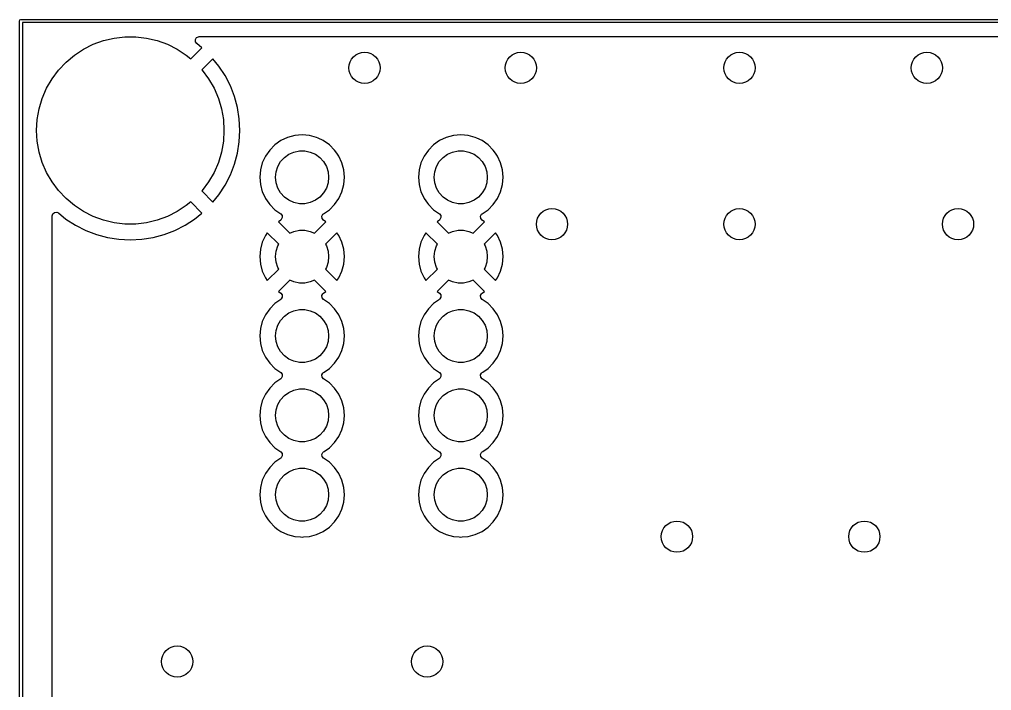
# Model space of a CAD drawing. Extents: x 0.1 to 11.5, y -4.3 to -1.1.
# Drawn here: x 0.077 to 1.302, y -1.946 to -1.1 of the extents above; entities that cross this region are included whole.
import ezdxf

# ---------------------------------------------------------------- set-up
doc = ezdxf.new("R2010")
doc.units = 0
doc.header["$MEASUREMENT"] = 0
doc.layers.add('BLACK', color=7, linetype='CONTINUOUS')

msp = doc.modelspace()

# ---------------------------------------------------------------- linework, layer by layer
at = {"layer": 'BLACK', "linetype": 'CONTINUOUS'}
for p, q in [((0.0768, -1.1024), (0.0773, -1.101)), ((0.0768, -4.2913), (0.0768, -1.1024)), ((0.0773, -1.101), (0.0787, -1.1004)), ((0.0787, -1.1004), (11.5354, -1.1004)), ((0.0807, -1.1043), (0.0807, -4.2894)), ((11.5335, -1.1043), (0.0807, -1.1043)), ((0.1698, -1.1317), (0.1827, -1.127)), ((0.1827, -1.127), (0.196, -1.1238)), ((0.196, -1.1238), (0.2097, -1.1222)), ((0.2097, -1.1222), (0.2234, -1.1222)), ((0.2234, -1.1222), (0.237, -1.1238)), ((0.237, -1.1238), (0.2504, -1.127)), ((0.2504, -1.127), (0.2633, -1.1317)), ((0.2987, -1.1257), (0.3001, -1.1233)), ((0.2988, -1.1285), (0.2987, -1.1257)), ((0.3001, -1.1233), (0.3026, -1.1221)), ((0.3026, -1.1221), (0.3034, -1.122)), ((0.3034, -1.122), (1.8816, -1.122)), ((0.146, -1.1454), (0.1575, -1.1379)), ((0.1575, -1.1379), (0.1698, -1.1317)), ((0.2633, -1.1317), (0.2756, -1.1379)), ((0.2756, -1.1379), (0.2871, -1.1454)), ((0.2927, -1.1501), (0.3068, -1.136)), ((0.3004, -1.1307), (0.2988, -1.1285)), ((0.3068, -1.136), (0.3004, -1.1307)), ((0.1355, -1.1542), (0.146, -1.1454)), ((0.2871, -1.1454), (0.2927, -1.1501)), ((0.3207, -1.1499), (0.3067, -1.1639)), ((0.3282, -1.1591), (0.3207, -1.1499)), ((0.1261, -1.1642), (0.1355, -1.1542)), ((0.3067, -1.1639), (0.307, -1.1642)), ((0.336, -1.1712), (0.3282, -1.1591)), ((0.111, -1.1871), (0.1179, -1.1753)), ((0.1179, -1.1753), (0.1261, -1.1642)), ((0.307, -1.1642), (0.3152, -1.1753)), ((0.3152, -1.1753), (0.3221, -1.1871)), ((0.3426, -1.184), (0.336, -1.1712)), ((0.1055, -1.1998), (0.111, -1.1871)), ((0.3221, -1.1871), (0.3275, -1.1998)), ((0.3478, -1.1975), (0.3426, -1.184)), ((0.1016, -1.2129), (0.1055, -1.1998)), ((0.3275, -1.1998), (0.3315, -1.2129)), ((0.3515, -1.2115), (0.3478, -1.1975)), ((0.0992, -1.2264), (0.1016, -1.2129)), ((0.3315, -1.2129), (0.3338, -1.2264)), ((0.3538, -1.2257), (0.3515, -1.2115)), ((0.3515, -1.2115), (0.3515, -1.2115)), ((0.0984, -1.2402), (0.0992, -1.2264)), ((0.3338, -1.2264), (0.3346, -1.2402)), ((0.3545, -1.2402), (0.3538, -1.2257)), ((0.0992, -1.2539), (0.0984, -1.2402)), ((0.3346, -1.2402), (0.3338, -1.2539)), ((0.3538, -1.2546), (0.3545, -1.2402)), ((0.3545, -1.2402), (0.3545, -1.2402)), ((0.4148, -1.2491), (0.4064, -1.253)), ((0.4238, -1.2467), (0.4148, -1.2491)), ((0.4148, -1.2491), (0.4148, -1.2491)), ((0.4331, -1.2458), (0.4238, -1.2467)), ((0.4238, -1.2467), (0.4238, -1.2467)), ((0.4423, -1.2467), (0.4331, -1.2458)), ((0.4331, -1.2458), (0.4331, -1.2458)), ((0.4513, -1.2491), (0.4423, -1.2467)), ((0.4423, -1.2467), (0.4423, -1.2467)), ((0.4534, -1.25), (0.4513, -1.2491)), ((0.4513, -1.2491), (0.4513, -1.2491)), ((0.4513, -1.2491), (0.4513, -1.2491)), ((0.6148, -1.2491), (0.6064, -1.253)), ((0.6238, -1.2467), (0.6148, -1.2491)), ((0.6148, -1.2491), (0.6148, -1.2491)), ((0.6331, -1.2458), (0.6238, -1.2467)), ((0.6238, -1.2467), (0.6238, -1.2467)), ((0.6423, -1.2467), (0.6331, -1.2458)), ((0.6331, -1.2458), (0.6331, -1.2458)), ((0.6513, -1.2491), (0.6423, -1.2467)), ((0.6423, -1.2467), (0.6423, -1.2467)), ((0.6534, -1.25), (0.6513, -1.2491)), ((0.6513, -1.2491), (0.6513, -1.2491)), ((0.6513, -1.2491), (0.6513, -1.2491)), ((0.1016, -1.2674), (0.0992, -1.2539)), ((0.3338, -1.2539), (0.3315, -1.2674)), ((0.3515, -1.2688), (0.3538, -1.2546)), ((0.3988, -1.2583), (0.3922, -1.2649)), ((0.4064, -1.253), (0.3988, -1.2583)), ((0.4064, -1.253), (0.4064, -1.253)), ((0.4598, -1.253), (0.4534, -1.25)), ((0.4674, -1.2583), (0.4598, -1.253)), ((0.4598, -1.253), (0.4598, -1.253)), ((0.474, -1.2649), (0.4674, -1.2583)), ((0.4674, -1.2583), (0.4674, -1.2583)), ((0.5988, -1.2583), (0.5922, -1.2649)), ((0.6064, -1.253), (0.5988, -1.2583)), ((0.6064, -1.253), (0.6064, -1.253)), ((0.6598, -1.253), (0.6534, -1.25)), ((0.6674, -1.2583), (0.6598, -1.253)), ((0.6598, -1.253), (0.6598, -1.253)), ((0.674, -1.2649), (0.6674, -1.2583)), ((0.6674, -1.2583), (0.6674, -1.2583)), ((0.1055, -1.2806), (0.1016, -1.2674)), ((0.3315, -1.2674), (0.3275, -1.2806)), ((0.3478, -1.2828), (0.3515, -1.2688)), ((0.3515, -1.2688), (0.3515, -1.2688)), ((0.3868, -1.2725), (0.3829, -1.281)), ((0.3922, -1.2649), (0.3868, -1.2725)), ((0.3868, -1.2725), (0.3868, -1.2725)), ((0.4107, -1.2743), (0.4163, -1.2702)), ((0.4163, -1.2702), (0.4227, -1.2674)), ((0.4227, -1.2674), (0.4296, -1.2659)), ((0.4296, -1.2659), (0.4366, -1.2659)), ((0.4366, -1.2659), (0.4434, -1.2674)), ((0.4434, -1.2674), (0.4498, -1.2702)), ((0.4498, -1.2702), (0.4555, -1.2743)), ((0.4767, -1.2688), (0.474, -1.2649)), ((0.4793, -1.2725), (0.4767, -1.2688)), ((0.4832, -1.281), (0.4793, -1.2725)), ((0.5868, -1.2725), (0.5829, -1.281)), ((0.5922, -1.2649), (0.5868, -1.2725)), ((0.5868, -1.2725), (0.5868, -1.2725)), ((0.6107, -1.2743), (0.6163, -1.2702)), ((0.6163, -1.2702), (0.6227, -1.2674)), ((0.6227, -1.2674), (0.6296, -1.2659)), ((0.6296, -1.2659), (0.6366, -1.2659)), ((0.6366, -1.2659), (0.6434, -1.2674)), ((0.6434, -1.2674), (0.6498, -1.2702)), ((0.6498, -1.2702), (0.6555, -1.2743)), ((0.6767, -1.2688), (0.674, -1.2649)), ((0.6793, -1.2725), (0.6767, -1.2688)), ((0.6832, -1.281), (0.6793, -1.2725)), ((0.111, -1.2932), (0.1055, -1.2806)), ((0.3275, -1.2806), (0.3221, -1.2932)), ((0.3426, -1.2963), (0.3478, -1.2828)), ((0.3829, -1.281), (0.3805, -1.2899)), ((0.3829, -1.281), (0.3829, -1.281)), ((0.4003, -1.2923), (0.4025, -1.2856)), ((0.4025, -1.2856), (0.406, -1.2795)), ((0.406, -1.2795), (0.4107, -1.2743)), ((0.4555, -1.2743), (0.4601, -1.2795)), ((0.4601, -1.2795), (0.4636, -1.2856)), ((0.4636, -1.2856), (0.4658, -1.2923)), ((0.4856, -1.2899), (0.4832, -1.281)), ((0.5829, -1.281), (0.5805, -1.2899)), ((0.5829, -1.281), (0.5829, -1.281)), ((0.6003, -1.2923), (0.6025, -1.2856)), ((0.6025, -1.2856), (0.606, -1.2795)), ((0.606, -1.2795), (0.6107, -1.2743)), ((0.6555, -1.2743), (0.6601, -1.2795)), ((0.6601, -1.2795), (0.6636, -1.2856)), ((0.6636, -1.2856), (0.6658, -1.2923)), ((0.6856, -1.2899), (0.6832, -1.281)), ((0.1179, -1.3051), (0.111, -1.2932)), ((0.3221, -1.2932), (0.3152, -1.3051)), ((0.336, -1.3091), (0.3426, -1.2963)), ((0.3805, -1.2899), (0.3797, -1.2992)), ((0.3805, -1.2899), (0.3805, -1.2899)), ((0.3996, -1.2992), (0.4003, -1.2923)), ((0.4658, -1.2923), (0.4665, -1.2992)), ((0.4864, -1.2992), (0.4856, -1.2899)), ((0.5805, -1.2899), (0.5797, -1.2992)), ((0.5805, -1.2899), (0.5805, -1.2899)), ((0.5996, -1.2992), (0.6003, -1.2923)), ((0.6658, -1.2923), (0.6665, -1.2992)), ((0.6864, -1.2992), (0.6856, -1.2899)), ((0.1261, -1.3161), (0.1179, -1.3051)), ((0.3152, -1.3051), (0.307, -1.3161)), ((0.3282, -1.3213), (0.336, -1.3091)), ((0.3797, -1.2992), (0.3797, -1.2992)), ((0.3797, -1.2992), (0.3805, -1.3085)), ((0.3805, -1.3085), (0.3805, -1.3085)), ((0.3805, -1.3085), (0.3829, -1.3175)), ((0.4003, -1.3062), (0.3996, -1.2992)), ((0.4025, -1.3128), (0.4003, -1.3062)), ((0.4658, -1.3062), (0.4636, -1.3128)), ((0.4665, -1.2992), (0.4658, -1.3062)), ((0.4832, -1.3175), (0.4856, -1.3085)), ((0.4856, -1.3085), (0.4864, -1.2992)), ((0.5797, -1.2992), (0.5797, -1.2992)), ((0.5797, -1.2992), (0.5805, -1.3085)), ((0.5805, -1.3085), (0.5805, -1.3085)), ((0.5805, -1.3085), (0.5829, -1.3175)), ((0.6003, -1.3062), (0.5996, -1.2992)), ((0.6025, -1.3128), (0.6003, -1.3062)), ((0.6658, -1.3062), (0.6636, -1.3128)), ((0.6665, -1.2992), (0.6658, -1.3062)), ((0.6832, -1.3175), (0.6856, -1.3085)), ((0.6856, -1.3085), (0.6864, -1.2992)), ((0.1355, -1.3261), (0.1261, -1.3161)), ((0.307, -1.3161), (0.3067, -1.3164)), ((0.3067, -1.3164), (0.3207, -1.3304)), ((0.3207, -1.3304), (0.3282, -1.3213)), ((0.3829, -1.3175), (0.3829, -1.3175)), ((0.3829, -1.3175), (0.3829, -1.3175)), ((0.3829, -1.3175), (0.3847, -1.3213)), ((0.3847, -1.3213), (0.3868, -1.3259)), ((0.406, -1.3189), (0.4025, -1.3128)), ((0.4107, -1.3241), (0.406, -1.3189)), ((0.4601, -1.3189), (0.4555, -1.3241)), ((0.4636, -1.3128), (0.4601, -1.3189)), ((0.4793, -1.3259), (0.4832, -1.3175)), ((0.5829, -1.3175), (0.5829, -1.3175)), ((0.5829, -1.3175), (0.5829, -1.3175)), ((0.5829, -1.3175), (0.5847, -1.3213)), ((0.5847, -1.3213), (0.5868, -1.3259)), ((0.606, -1.3189), (0.6025, -1.3128)), ((0.6107, -1.3241), (0.606, -1.3189)), ((0.6601, -1.3189), (0.6555, -1.3241)), ((0.6636, -1.3128), (0.6601, -1.3189)), ((0.6793, -1.3259), (0.6832, -1.3175)), ((0.146, -1.3349), (0.1355, -1.3261)), ((0.1575, -1.3424), (0.146, -1.3349)), ((0.2871, -1.3349), (0.2756, -1.3424)), ((0.2927, -1.3302), (0.2871, -1.3349)), ((0.3068, -1.3444), (0.2927, -1.3302)), ((0.3207, -1.3304), (0.3207, -1.3304)), ((0.3868, -1.3259), (0.3868, -1.3259)), ((0.3868, -1.3259), (0.3911, -1.332)), ((0.3911, -1.332), (0.3922, -1.3335)), ((0.3922, -1.3335), (0.3988, -1.3401)), ((0.4163, -1.3282), (0.4107, -1.3241)), ((0.4227, -1.331), (0.4163, -1.3282)), ((0.4296, -1.3325), (0.4227, -1.331)), ((0.4366, -1.3325), (0.4296, -1.3325)), ((0.4434, -1.331), (0.4366, -1.3325)), ((0.4498, -1.3282), (0.4434, -1.331)), ((0.4555, -1.3241), (0.4498, -1.3282)), ((0.4674, -1.3401), (0.474, -1.3335)), ((0.474, -1.3335), (0.4793, -1.3259)), ((0.5868, -1.3259), (0.5868, -1.3259)), ((0.5868, -1.3259), (0.5911, -1.332)), ((0.5911, -1.332), (0.5922, -1.3335)), ((0.5922, -1.3335), (0.5988, -1.3401)), ((0.6163, -1.3282), (0.6107, -1.3241)), ((0.6227, -1.331), (0.6163, -1.3282)), ((0.6296, -1.3325), (0.6227, -1.331)), ((0.6366, -1.3325), (0.6296, -1.3325)), ((0.6434, -1.331), (0.6366, -1.3325)), ((0.6498, -1.3282), (0.6434, -1.331)), ((0.6555, -1.3241), (0.6498, -1.3282)), ((0.6674, -1.3401), (0.674, -1.3335)), ((0.674, -1.3335), (0.6793, -1.3259)), ((0.1181, -1.348), (0.1189, -1.3454)), ((0.1189, -1.3454), (0.121, -1.3436)), ((0.121, -1.3436), (0.1237, -1.3432)), ((0.1237, -1.3432), (0.1261, -1.3442)), ((0.1261, -1.3442), (0.1354, -1.3518)), ((0.1698, -1.3486), (0.1575, -1.3424)), ((0.2756, -1.3424), (0.2633, -1.3486)), ((0.2976, -1.3518), (0.3068, -1.3444)), ((0.3988, -1.3401), (0.4061, -1.3452)), ((0.4061, -1.3452), (0.4078, -1.3474)), ((0.4078, -1.3474), (0.4081, -1.3501)), ((0.4581, -1.3483), (0.4593, -1.3459)), ((0.4593, -1.3459), (0.4601, -1.3452)), ((0.4601, -1.3452), (0.4674, -1.3401)), ((0.5988, -1.3401), (0.6061, -1.3452)), ((0.6061, -1.3452), (0.6078, -1.3474)), ((0.6078, -1.3474), (0.6081, -1.3501)), ((0.6581, -1.3483), (0.6593, -1.3459)), ((0.6593, -1.3459), (0.6601, -1.3452)), ((0.6601, -1.3452), (0.6674, -1.3401)), ((0.1181, -1.6992), (0.1181, -1.348)), ((0.1354, -1.3518), (0.1475, -1.3597)), ((0.1475, -1.3597), (0.1604, -1.3662)), ((0.1827, -1.3533), (0.1698, -1.3486)), ((0.196, -1.3565), (0.1827, -1.3533)), ((0.2097, -1.3581), (0.196, -1.3565)), ((0.2234, -1.3581), (0.2097, -1.3581)), ((0.237, -1.3565), (0.2234, -1.3581)), ((0.2504, -1.3533), (0.237, -1.3565)), ((0.2633, -1.3486), (0.2504, -1.3533)), ((0.2727, -1.3662), (0.2855, -1.3597)), ((0.2855, -1.3597), (0.2976, -1.3518)), ((0.4061, -1.3532), (0.4031, -1.3553)), ((0.4031, -1.3553), (0.4031, -1.3553)), ((0.4031, -1.3553), (0.4175, -1.3697)), ((0.4068, -1.3526), (0.4061, -1.3532)), ((0.4081, -1.3501), (0.4068, -1.3526)), ((0.4486, -1.3697), (0.463, -1.3553)), ((0.4583, -1.3511), (0.4581, -1.3483)), ((0.4601, -1.3532), (0.4583, -1.3511)), ((0.463, -1.3553), (0.4601, -1.3532)), ((0.463, -1.3553), (0.463, -1.3553)), ((0.6061, -1.3532), (0.6031, -1.3553)), ((0.6031, -1.3553), (0.6031, -1.3553)), ((0.6031, -1.3553), (0.6175, -1.3697)), ((0.6068, -1.3526), (0.6061, -1.3532)), ((0.6081, -1.3501), (0.6068, -1.3526)), ((0.6486, -1.3697), (0.663, -1.3553)), ((0.6583, -1.3511), (0.6581, -1.3483)), ((0.6601, -1.3532), (0.6583, -1.3511)), ((0.663, -1.3553), (0.6601, -1.3532)), ((0.663, -1.3553), (0.663, -1.3553)), ((0.1604, -1.3662), (0.1739, -1.3714)), ((0.1739, -1.3714), (0.1878, -1.3751)), ((0.2452, -1.3751), (0.2592, -1.3714)), ((0.2592, -1.3714), (0.2727, -1.3662)), ((0.3892, -1.3692), (0.3869, -1.3725)), ((0.4036, -1.3837), (0.3892, -1.3692)), ((0.4175, -1.3697), (0.4227, -1.3674)), ((0.4227, -1.3674), (0.4296, -1.3659)), ((0.4296, -1.3659), (0.4366, -1.3659)), ((0.4366, -1.3659), (0.4434, -1.3674)), ((0.4434, -1.3674), (0.4486, -1.3697)), ((0.477, -1.3692), (0.4625, -1.3837)), ((0.4793, -1.3725), (0.477, -1.3692)), ((0.477, -1.3692), (0.477, -1.3692)), ((0.5892, -1.3692), (0.5869, -1.3725)), ((0.6036, -1.3837), (0.5892, -1.3692)), ((0.6175, -1.3697), (0.6227, -1.3674)), ((0.6227, -1.3674), (0.6296, -1.3659)), ((0.6296, -1.3659), (0.6366, -1.3659)), ((0.6366, -1.3659), (0.6434, -1.3674)), ((0.6434, -1.3674), (0.6486, -1.3697)), ((0.677, -1.3692), (0.6625, -1.3837)), ((0.6793, -1.3725), (0.677, -1.3692)), ((0.677, -1.3692), (0.677, -1.3692)), ((0.1878, -1.3751), (0.2021, -1.3774)), ((0.2021, -1.3774), (0.2165, -1.3781)), ((0.2165, -1.3781), (0.231, -1.3774)), ((0.2165, -1.3781), (0.2165, -1.3781)), ((0.231, -1.3774), (0.2452, -1.3751)), ((0.2452, -1.3751), (0.2452, -1.3751)), ((0.3829, -1.381), (0.3805, -1.3899)), ((0.3869, -1.3725), (0.3829, -1.381)), ((0.3829, -1.381), (0.3829, -1.381)), ((0.4025, -1.3856), (0.4036, -1.3837)), ((0.4625, -1.3837), (0.4636, -1.3856)), ((0.4832, -1.381), (0.4793, -1.3725)), ((0.4793, -1.3725), (0.4793, -1.3725)), ((0.4856, -1.3899), (0.4832, -1.381)), ((0.4832, -1.381), (0.4832, -1.381)), ((0.5829, -1.381), (0.5805, -1.3899)), ((0.5869, -1.3725), (0.5829, -1.381)), ((0.5829, -1.381), (0.5829, -1.381)), ((0.6025, -1.3856), (0.6036, -1.3837)), ((0.6625, -1.3837), (0.6636, -1.3856)), ((0.6832, -1.381), (0.6793, -1.3725)), ((0.6793, -1.3725), (0.6793, -1.3725)), ((0.6856, -1.3899), (0.6832, -1.381)), ((0.6832, -1.381), (0.6832, -1.381)), ((0.3805, -1.3899), (0.3797, -1.3992)), ((0.3805, -1.3899), (0.3805, -1.3899)), ((0.3996, -1.3992), (0.4003, -1.3923)), ((0.4003, -1.3923), (0.4025, -1.3856)), ((0.4636, -1.3856), (0.4658, -1.3923)), ((0.4658, -1.3923), (0.4665, -1.3992)), ((0.4864, -1.3992), (0.4856, -1.3899)), ((0.4856, -1.3899), (0.4856, -1.3899)), ((0.5805, -1.3899), (0.5797, -1.3992)), ((0.5805, -1.3899), (0.5805, -1.3899)), ((0.5996, -1.3992), (0.6003, -1.3923)), ((0.6003, -1.3923), (0.6025, -1.3856)), ((0.6636, -1.3856), (0.6658, -1.3923)), ((0.6658, -1.3923), (0.6665, -1.3992)), ((0.6864, -1.3992), (0.6856, -1.3899)), ((0.6856, -1.3899), (0.6856, -1.3899)), ((0.3797, -1.3992), (0.3797, -1.3992)), ((0.3797, -1.3992), (0.3805, -1.4085)), ((0.3805, -1.4085), (0.3805, -1.4085)), ((0.3805, -1.4085), (0.3829, -1.4175)), ((0.4003, -1.4062), (0.3996, -1.3992)), ((0.4025, -1.4128), (0.4003, -1.4062)), ((0.4658, -1.4062), (0.4636, -1.4128)), ((0.4665, -1.3992), (0.4658, -1.4062)), ((0.4832, -1.4175), (0.4856, -1.4085)), ((0.4856, -1.4085), (0.4864, -1.3992)), ((0.4856, -1.4085), (0.4856, -1.4085)), ((0.4864, -1.3992), (0.4864, -1.3992)), ((0.5797, -1.3992), (0.5797, -1.3992)), ((0.5797, -1.3992), (0.5805, -1.4085)), ((0.5805, -1.4085), (0.5805, -1.4085)), ((0.5805, -1.4085), (0.5829, -1.4175)), ((0.6003, -1.4062), (0.5996, -1.3992)), ((0.6025, -1.4128), (0.6003, -1.4062)), ((0.6658, -1.4062), (0.6636, -1.4128)), ((0.6665, -1.3992), (0.6658, -1.4062)), ((0.6832, -1.4175), (0.6856, -1.4085)), ((0.6856, -1.4085), (0.6864, -1.3992)), ((0.6856, -1.4085), (0.6856, -1.4085)), ((0.6864, -1.3992), (0.6864, -1.3992)), ((0.3829, -1.4175), (0.3829, -1.4175)), ((0.3829, -1.4175), (0.3869, -1.4259)), ((0.3892, -1.4292), (0.4036, -1.4148)), ((0.4036, -1.4148), (0.4025, -1.4128)), ((0.4636, -1.4128), (0.4625, -1.4148)), ((0.4625, -1.4148), (0.477, -1.4292)), ((0.4793, -1.4259), (0.4832, -1.4175)), ((0.4832, -1.4175), (0.4832, -1.4175)), ((0.5829, -1.4175), (0.5829, -1.4175)), ((0.5829, -1.4175), (0.5869, -1.4259)), ((0.5892, -1.4292), (0.6036, -1.4148)), ((0.6036, -1.4148), (0.6025, -1.4128)), ((0.6636, -1.4128), (0.6625, -1.4148)), ((0.6625, -1.4148), (0.677, -1.4292)), ((0.6793, -1.4259), (0.6832, -1.4175)), ((0.6832, -1.4175), (0.6832, -1.4175)), ((0.3869, -1.4259), (0.3869, -1.4259)), ((0.3869, -1.4259), (0.3892, -1.4292)), ((0.3892, -1.4292), (0.3892, -1.4292)), ((0.4175, -1.4287), (0.4031, -1.4431)), ((0.4227, -1.431), (0.4175, -1.4287)), ((0.4296, -1.4325), (0.4227, -1.431)), ((0.4366, -1.4325), (0.4296, -1.4325)), ((0.4434, -1.431), (0.4366, -1.4325)), ((0.4486, -1.4287), (0.4434, -1.431)), ((0.463, -1.4431), (0.4486, -1.4287)), ((0.477, -1.4292), (0.4793, -1.4259)), ((0.477, -1.4292), (0.477, -1.4292)), ((0.4793, -1.4259), (0.4793, -1.4259)), ((0.5869, -1.4259), (0.5869, -1.4259)), ((0.5869, -1.4259), (0.5892, -1.4292)), ((0.5892, -1.4292), (0.5892, -1.4292)), ((0.6175, -1.4287), (0.6031, -1.4431)), ((0.6227, -1.431), (0.6175, -1.4287)), ((0.6296, -1.4325), (0.6227, -1.431)), ((0.6366, -1.4325), (0.6296, -1.4325)), ((0.6434, -1.431), (0.6366, -1.4325)), ((0.6486, -1.4287), (0.6434, -1.431)), ((0.663, -1.4431), (0.6486, -1.4287)), ((0.677, -1.4292), (0.6793, -1.4259)), ((0.677, -1.4292), (0.677, -1.4292)), ((0.6793, -1.4259), (0.6793, -1.4259)), ((0.4031, -1.4431), (0.4061, -1.4452)), ((0.4061, -1.4452), (0.4078, -1.4474)), ((0.4593, -1.4459), (0.4601, -1.4452)), ((0.4601, -1.4452), (0.463, -1.4431)), ((0.6031, -1.4431), (0.6061, -1.4452)), ((0.6061, -1.4452), (0.6078, -1.4474)), ((0.6593, -1.4459), (0.6601, -1.4452)), ((0.6601, -1.4452), (0.663, -1.4431)), ((0.4061, -1.4532), (0.3988, -1.4583)), ((0.4068, -1.4525), (0.4061, -1.4532)), ((0.4081, -1.4501), (0.4068, -1.4525)), ((0.4078, -1.4474), (0.4081, -1.4501)), ((0.4581, -1.4483), (0.4593, -1.4459)), ((0.4583, -1.4511), (0.4581, -1.4483)), ((0.4601, -1.4532), (0.4583, -1.4511)), ((0.4674, -1.4583), (0.4601, -1.4532)), ((0.6061, -1.4532), (0.5988, -1.4583)), ((0.6068, -1.4525), (0.6061, -1.4532)), ((0.6081, -1.4501), (0.6068, -1.4525)), ((0.6078, -1.4474), (0.6081, -1.4501)), ((0.6581, -1.4483), (0.6593, -1.4459)), ((0.6583, -1.4511), (0.6581, -1.4483)), ((0.6601, -1.4532), (0.6583, -1.4511)), ((0.6674, -1.4583), (0.6601, -1.4532)), ((0.3922, -1.4649), (0.3868, -1.4725)), ((0.3988, -1.4583), (0.3922, -1.4649)), ((0.4107, -1.4743), (0.4163, -1.4702)), ((0.4163, -1.4702), (0.4227, -1.4674)), ((0.4227, -1.4674), (0.4296, -1.4659)), ((0.4296, -1.4659), (0.4366, -1.4659)), ((0.4366, -1.4659), (0.4434, -1.4674)), ((0.4434, -1.4674), (0.4498, -1.4702)), ((0.4498, -1.4702), (0.4555, -1.4743)), ((0.474, -1.4649), (0.4674, -1.4583)), ((0.4674, -1.4583), (0.4674, -1.4583)), ((0.4793, -1.4725), (0.474, -1.4649)), ((0.474, -1.4649), (0.474, -1.4649)), ((0.5922, -1.4649), (0.5868, -1.4725)), ((0.5988, -1.4583), (0.5922, -1.4649)), ((0.6107, -1.4743), (0.6163, -1.4702)), ((0.6163, -1.4702), (0.6227, -1.4674)), ((0.6227, -1.4674), (0.6296, -1.4659)), ((0.6296, -1.4659), (0.6366, -1.4659)), ((0.6366, -1.4659), (0.6434, -1.4674)), ((0.6434, -1.4674), (0.6498, -1.4702)), ((0.6498, -1.4702), (0.6555, -1.4743)), ((0.674, -1.4649), (0.6674, -1.4583)), ((0.6674, -1.4583), (0.6674, -1.4583)), ((0.6793, -1.4725), (0.674, -1.4649)), ((0.674, -1.4649), (0.674, -1.4649)), ((0.3829, -1.481), (0.3805, -1.4899)), ((0.3868, -1.4725), (0.3829, -1.481)), ((0.3829, -1.481), (0.3829, -1.481)), ((0.3868, -1.4725), (0.3868, -1.4725)), ((0.4025, -1.4856), (0.406, -1.4795)), ((0.406, -1.4795), (0.4107, -1.4743)), ((0.4555, -1.4743), (0.4601, -1.4795)), ((0.4601, -1.4795), (0.4636, -1.4856)), ((0.4832, -1.481), (0.4793, -1.4725)), ((0.4856, -1.4899), (0.4832, -1.481)), ((0.5829, -1.481), (0.5805, -1.4899)), ((0.5868, -1.4725), (0.5829, -1.481)), ((0.5829, -1.481), (0.5829, -1.481)), ((0.5868, -1.4725), (0.5868, -1.4725)), ((0.6025, -1.4856), (0.606, -1.4795)), ((0.606, -1.4795), (0.6107, -1.4743)), ((0.6555, -1.4743), (0.6601, -1.4795)), ((0.6601, -1.4795), (0.6636, -1.4856)), ((0.6832, -1.481), (0.6793, -1.4725)), ((0.6856, -1.4899), (0.6832, -1.481)), ((0.3805, -1.4899), (0.3797, -1.4992)), ((0.3805, -1.4899), (0.3805, -1.4899)), ((0.3996, -1.4992), (0.4003, -1.4923)), ((0.4003, -1.4923), (0.4025, -1.4856)), ((0.4636, -1.4856), (0.4658, -1.4923)), ((0.4658, -1.4923), (0.4665, -1.4992)), ((0.4864, -1.4992), (0.4856, -1.4899)), ((0.5805, -1.4899), (0.5797, -1.4992)), ((0.5805, -1.4899), (0.5805, -1.4899)), ((0.5996, -1.4992), (0.6003, -1.4923)), ((0.6003, -1.4923), (0.6025, -1.4856)), ((0.6636, -1.4856), (0.6658, -1.4923)), ((0.6658, -1.4923), (0.6665, -1.4992)), ((0.6864, -1.4992), (0.6856, -1.4899)), ((0.3797, -1.4992), (0.3797, -1.4992)), ((0.3797, -1.4992), (0.3805, -1.5085)), ((0.4003, -1.5062), (0.3996, -1.4992)), ((0.4025, -1.5128), (0.4003, -1.5062)), ((0.4658, -1.5062), (0.4636, -1.5128)), ((0.4665, -1.4992), (0.4658, -1.5062)), ((0.4856, -1.5085), (0.4864, -1.4992)), ((0.5797, -1.4992), (0.5797, -1.4992)), ((0.5797, -1.4992), (0.5805, -1.5085)), ((0.6003, -1.5062), (0.5996, -1.4992)), ((0.6025, -1.5128), (0.6003, -1.5062)), ((0.6658, -1.5062), (0.6636, -1.5128)), ((0.6665, -1.4992), (0.6658, -1.5062)), ((0.6856, -1.5085), (0.6864, -1.4992)), ((0.3805, -1.5085), (0.3805, -1.5085)), ((0.3805, -1.5085), (0.3829, -1.5175)), ((0.3829, -1.5175), (0.3829, -1.5175)), ((0.3829, -1.5175), (0.3829, -1.5175)), ((0.3829, -1.5175), (0.3868, -1.5259)), ((0.406, -1.5189), (0.4025, -1.5128)), ((0.4107, -1.5241), (0.406, -1.5189)), ((0.4601, -1.5189), (0.4555, -1.5241)), ((0.4636, -1.5128), (0.4601, -1.5189)), ((0.4793, -1.5259), (0.4832, -1.5175)), ((0.4832, -1.5175), (0.4856, -1.5085)), ((0.5805, -1.5085), (0.5805, -1.5085)), ((0.5805, -1.5085), (0.5829, -1.5175)), ((0.5829, -1.5175), (0.5829, -1.5175)), ((0.5829, -1.5175), (0.5829, -1.5175)), ((0.5829, -1.5175), (0.5868, -1.5259)), ((0.606, -1.5189), (0.6025, -1.5128)), ((0.6107, -1.5241), (0.606, -1.5189)), ((0.6601, -1.5189), (0.6555, -1.5241)), ((0.6636, -1.5128), (0.6601, -1.5189)), ((0.6793, -1.5259), (0.6832, -1.5175)), ((0.6832, -1.5175), (0.6856, -1.5085)), ((0.3868, -1.5259), (0.3868, -1.5259)), ((0.3868, -1.5259), (0.3922, -1.5335)), ((0.4163, -1.5282), (0.4107, -1.5241)), ((0.4227, -1.531), (0.4163, -1.5282)), ((0.4296, -1.5325), (0.4227, -1.531)), ((0.4434, -1.531), (0.4366, -1.5325)), ((0.4498, -1.5282), (0.4434, -1.531)), ((0.4555, -1.5241), (0.4498, -1.5282)), ((0.474, -1.5335), (0.4793, -1.5259)), ((0.5868, -1.5259), (0.5868, -1.5259)), ((0.5868, -1.5259), (0.5922, -1.5335)), ((0.6163, -1.5282), (0.6107, -1.5241)), ((0.6227, -1.531), (0.6163, -1.5282)), ((0.6296, -1.5325), (0.6227, -1.531)), ((0.6434, -1.531), (0.6366, -1.5325)), ((0.6498, -1.5282), (0.6434, -1.531)), ((0.6555, -1.5241), (0.6498, -1.5282)), ((0.674, -1.5335), (0.6793, -1.5259)), ((0.3922, -1.5335), (0.3922, -1.5335)), ((0.3922, -1.5335), (0.3988, -1.5401)), ((0.3988, -1.5401), (0.3988, -1.5401)), ((0.3988, -1.5401), (0.4061, -1.5452)), ((0.4366, -1.5325), (0.4296, -1.5325)), ((0.4609, -1.5446), (0.4674, -1.5401)), ((0.4674, -1.5401), (0.474, -1.5335)), ((0.5922, -1.5335), (0.5922, -1.5335)), ((0.5922, -1.5335), (0.5988, -1.5401)), ((0.5988, -1.5401), (0.5988, -1.5401)), ((0.5988, -1.5401), (0.6061, -1.5452)), ((0.6366, -1.5325), (0.6296, -1.5325)), ((0.6609, -1.5446), (0.6674, -1.5401)), ((0.6674, -1.5401), (0.674, -1.5335)), ((0.4061, -1.5532), (0.3988, -1.5583)), ((0.4061, -1.5452), (0.4078, -1.5474)), ((0.4068, -1.5526), (0.4061, -1.5532)), ((0.4081, -1.5501), (0.4068, -1.5526)), ((0.4078, -1.5474), (0.4081, -1.5501)), ((0.4581, -1.5483), (0.4593, -1.5459)), ((0.4584, -1.5511), (0.4581, -1.5483)), ((0.4601, -1.5532), (0.4584, -1.5511)), ((0.4593, -1.5459), (0.4601, -1.5452)), ((0.4601, -1.5452), (0.4609, -1.5446)), ((0.4674, -1.5583), (0.4601, -1.5532)), ((0.6061, -1.5532), (0.5988, -1.5583)), ((0.6061, -1.5452), (0.6078, -1.5474)), ((0.6068, -1.5526), (0.6061, -1.5532)), ((0.6081, -1.5501), (0.6068, -1.5526)), ((0.6078, -1.5474), (0.6081, -1.5501)), ((0.6581, -1.5483), (0.6593, -1.5459)), ((0.6584, -1.5511), (0.6581, -1.5483)), ((0.6601, -1.5532), (0.6584, -1.5511)), ((0.6593, -1.5459), (0.6601, -1.5452)), ((0.6601, -1.5452), (0.6609, -1.5446)), ((0.6674, -1.5583), (0.6601, -1.5532)), ((0.3922, -1.5649), (0.3868, -1.5725)), ((0.3988, -1.5583), (0.3922, -1.5649)), ((0.4163, -1.5702), (0.4227, -1.5674)), ((0.4227, -1.5674), (0.4296, -1.5659)), ((0.4296, -1.5659), (0.4366, -1.5659)), ((0.4366, -1.5659), (0.4434, -1.5674)), ((0.4434, -1.5674), (0.4498, -1.5702)), ((0.474, -1.5649), (0.4674, -1.5583)), ((0.4674, -1.5583), (0.4674, -1.5583)), ((0.4793, -1.5725), (0.474, -1.5649)), ((0.474, -1.5649), (0.474, -1.5649)), ((0.5922, -1.5649), (0.5868, -1.5725)), ((0.5988, -1.5583), (0.5922, -1.5649)), ((0.6163, -1.5702), (0.6227, -1.5674)), ((0.6227, -1.5674), (0.6296, -1.5659)), ((0.6296, -1.5659), (0.6366, -1.5659)), ((0.6366, -1.5659), (0.6434, -1.5674)), ((0.6434, -1.5674), (0.6498, -1.5702)), ((0.674, -1.5649), (0.6674, -1.5583)), ((0.6674, -1.5583), (0.6674, -1.5583)), ((0.6793, -1.5725), (0.674, -1.5649)), ((0.674, -1.5649), (0.674, -1.5649)), ((0.3868, -1.5725), (0.3829, -1.581)), ((0.3868, -1.5725), (0.3868, -1.5725)), ((0.4025, -1.5856), (0.406, -1.5795)), ((0.406, -1.5795), (0.4107, -1.5743)), ((0.4107, -1.5743), (0.4163, -1.5702)), ((0.4498, -1.5702), (0.4555, -1.5743)), ((0.4555, -1.5743), (0.4601, -1.5795)), ((0.4601, -1.5795), (0.4636, -1.5856)), ((0.4832, -1.581), (0.4793, -1.5725)), ((0.5868, -1.5725), (0.5829, -1.581)), ((0.5868, -1.5725), (0.5868, -1.5725)), ((0.6025, -1.5856), (0.606, -1.5795)), ((0.606, -1.5795), (0.6107, -1.5743)), ((0.6107, -1.5743), (0.6163, -1.5702)), ((0.6498, -1.5702), (0.6555, -1.5743)), ((0.6555, -1.5743), (0.6601, -1.5795)), ((0.6601, -1.5795), (0.6636, -1.5856)), ((0.6832, -1.581), (0.6793, -1.5725)), ((0.3805, -1.5899), (0.3797, -1.5992)), ((0.3829, -1.581), (0.3805, -1.5899)), ((0.3805, -1.5899), (0.3805, -1.5899)), ((0.3829, -1.581), (0.3829, -1.581)), ((0.3996, -1.5992), (0.4003, -1.5923)), ((0.4003, -1.5923), (0.4025, -1.5856)), ((0.4636, -1.5856), (0.4658, -1.5923)), ((0.4658, -1.5923), (0.4665, -1.5992)), ((0.4856, -1.5899), (0.4832, -1.581)), ((0.4864, -1.5992), (0.4856, -1.5899)), ((0.5805, -1.5899), (0.5797, -1.5992)), ((0.5829, -1.581), (0.5805, -1.5899)), ((0.5805, -1.5899), (0.5805, -1.5899)), ((0.5829, -1.581), (0.5829, -1.581)), ((0.5996, -1.5992), (0.6003, -1.5923)), ((0.6003, -1.5923), (0.6025, -1.5856)), ((0.6636, -1.5856), (0.6658, -1.5923)), ((0.6658, -1.5923), (0.6665, -1.5992)), ((0.6856, -1.5899), (0.6832, -1.581)), ((0.6864, -1.5992), (0.6856, -1.5899)), ((0.3797, -1.5992), (0.3797, -1.5992)), ((0.3797, -1.5992), (0.3805, -1.6085)), ((0.4003, -1.6062), (0.3996, -1.5992)), ((0.4665, -1.5992), (0.4658, -1.6062)), ((0.4856, -1.6085), (0.4864, -1.5992)), ((0.5797, -1.5992), (0.5797, -1.5992)), ((0.5797, -1.5992), (0.5805, -1.6085)), ((0.6003, -1.6062), (0.5996, -1.5992)), ((0.6665, -1.5992), (0.6658, -1.6062)), ((0.6856, -1.6085), (0.6864, -1.5992)), ((0.3805, -1.6085), (0.3805, -1.6085)), ((0.3805, -1.6085), (0.3829, -1.6175)), ((0.4025, -1.6128), (0.4003, -1.6062)), ((0.406, -1.6189), (0.4025, -1.6128)), ((0.4636, -1.6128), (0.4601, -1.6189)), ((0.4658, -1.6062), (0.4636, -1.6128)), ((0.4832, -1.6175), (0.4856, -1.6085)), ((0.5805, -1.6085), (0.5805, -1.6085)), ((0.5805, -1.6085), (0.5829, -1.6175)), ((0.6025, -1.6128), (0.6003, -1.6062)), ((0.606, -1.6189), (0.6025, -1.6128)), ((0.6636, -1.6128), (0.6601, -1.6189)), ((0.6658, -1.6062), (0.6636, -1.6128)), ((0.6832, -1.6175), (0.6856, -1.6085)), ((0.3829, -1.6175), (0.3829, -1.6175)), ((0.3829, -1.6175), (0.3829, -1.6175)), ((0.3829, -1.6175), (0.3868, -1.6259)), ((0.3868, -1.6259), (0.3868, -1.6259)), ((0.3868, -1.6259), (0.3922, -1.6335)), ((0.4107, -1.6241), (0.406, -1.6189)), ((0.4163, -1.6282), (0.4107, -1.6241)), ((0.4227, -1.631), (0.4163, -1.6282)), ((0.4498, -1.6282), (0.4434, -1.631)), ((0.4555, -1.6241), (0.4498, -1.6282)), ((0.4601, -1.6189), (0.4555, -1.6241)), ((0.474, -1.6335), (0.4793, -1.6259)), ((0.4793, -1.6259), (0.4832, -1.6175)), ((0.5829, -1.6175), (0.5829, -1.6175)), ((0.5829, -1.6175), (0.5829, -1.6175)), ((0.5829, -1.6175), (0.5868, -1.6259)), ((0.5868, -1.6259), (0.5868, -1.6259)), ((0.5868, -1.6259), (0.5922, -1.6335)), ((0.6107, -1.6241), (0.606, -1.6189)), ((0.6163, -1.6282), (0.6107, -1.6241)), ((0.6227, -1.631), (0.6163, -1.6282)), ((0.6498, -1.6282), (0.6434, -1.631)), ((0.6555, -1.6241), (0.6498, -1.6282)), ((0.6601, -1.6189), (0.6555, -1.6241)), ((0.674, -1.6335), (0.6793, -1.6259)), ((0.6793, -1.6259), (0.6832, -1.6175)), ((0.3922, -1.6335), (0.3922, -1.6335)), ((0.3922, -1.6335), (0.3988, -1.6401)), ((0.3988, -1.6401), (0.3988, -1.6401)), ((0.3988, -1.6401), (0.4061, -1.6452)), ((0.4296, -1.6325), (0.4227, -1.631)), ((0.4366, -1.6325), (0.4296, -1.6325)), ((0.4434, -1.631), (0.4366, -1.6325)), ((0.4609, -1.6446), (0.4674, -1.6401)), ((0.4674, -1.6401), (0.474, -1.6335)), ((0.5922, -1.6335), (0.5922, -1.6335)), ((0.5922, -1.6335), (0.5988, -1.6401)), ((0.5988, -1.6401), (0.5988, -1.6401)), ((0.5988, -1.6401), (0.6061, -1.6452)), ((0.6296, -1.6325), (0.6227, -1.631)), ((0.6366, -1.6325), (0.6296, -1.6325)), ((0.6434, -1.631), (0.6366, -1.6325)), ((0.6609, -1.6446), (0.6674, -1.6401)), ((0.6674, -1.6401), (0.674, -1.6335)), ((0.4061, -1.6532), (0.3988, -1.6583)), ((0.4061, -1.6452), (0.4078, -1.6474)), ((0.4068, -1.6526), (0.4061, -1.6532)), ((0.4081, -1.6501), (0.4068, -1.6526)), ((0.4078, -1.6474), (0.4081, -1.6501)), ((0.4581, -1.6483), (0.4593, -1.6459)), ((0.4584, -1.6511), (0.4581, -1.6483)), ((0.4601, -1.6532), (0.4584, -1.6511)), ((0.4593, -1.6459), (0.4601, -1.6452)), ((0.4601, -1.6452), (0.4609, -1.6446)), ((0.4674, -1.6583), (0.4601, -1.6532)), ((0.6061, -1.6532), (0.5988, -1.6583)), ((0.6061, -1.6452), (0.6078, -1.6474)), ((0.6068, -1.6526), (0.6061, -1.6532)), ((0.6081, -1.6501), (0.6068, -1.6526)), ((0.6078, -1.6474), (0.6081, -1.6501)), ((0.6581, -1.6483), (0.6593, -1.6459)), ((0.6584, -1.6511), (0.6581, -1.6483)), ((0.6601, -1.6532), (0.6584, -1.6511)), ((0.6593, -1.6459), (0.6601, -1.6452)), ((0.6601, -1.6452), (0.6609, -1.6446)), ((0.6674, -1.6583), (0.6601, -1.6532)), ((0.3922, -1.6649), (0.3868, -1.6725)), ((0.3988, -1.6583), (0.3922, -1.6649)), ((0.4227, -1.6674), (0.4296, -1.6659)), ((0.4296, -1.6659), (0.4366, -1.6659)), ((0.4366, -1.6659), (0.4434, -1.6674)), ((0.474, -1.6649), (0.4674, -1.6583)), ((0.4674, -1.6583), (0.4674, -1.6583)), ((0.4793, -1.6725), (0.474, -1.6649)), ((0.5922, -1.6649), (0.5868, -1.6725)), ((0.5988, -1.6583), (0.5922, -1.6649)), ((0.6227, -1.6674), (0.6296, -1.6659)), ((0.6296, -1.6659), (0.6366, -1.6659)), ((0.6366, -1.6659), (0.6434, -1.6674)), ((0.674, -1.6649), (0.6674, -1.6583)), ((0.6674, -1.6583), (0.6674, -1.6583)), ((0.6793, -1.6725), (0.674, -1.6649)), ((0.3868, -1.6725), (0.3829, -1.681)), ((0.3868, -1.6725), (0.3868, -1.6725)), ((0.406, -1.6795), (0.4107, -1.6743)), ((0.4107, -1.6743), (0.4163, -1.6702)), ((0.4163, -1.6702), (0.4227, -1.6674)), ((0.4434, -1.6674), (0.4498, -1.6702)), ((0.4498, -1.6702), (0.4555, -1.6743)), ((0.4555, -1.6743), (0.4601, -1.6795)), ((0.4832, -1.681), (0.4793, -1.6725)), ((0.4793, -1.6725), (0.4793, -1.6725)), ((0.5868, -1.6725), (0.5829, -1.681)), ((0.5868, -1.6725), (0.5868, -1.6725)), ((0.606, -1.6795), (0.6107, -1.6743)), ((0.6107, -1.6743), (0.6163, -1.6702)), ((0.6163, -1.6702), (0.6227, -1.6674)), ((0.6434, -1.6674), (0.6498, -1.6702)), ((0.6498, -1.6702), (0.6555, -1.6743)), ((0.6555, -1.6743), (0.6601, -1.6795)), ((0.6832, -1.681), (0.6793, -1.6725)), ((0.6793, -1.6725), (0.6793, -1.6725)), ((0.3805, -1.6899), (0.3797, -1.6992)), ((0.3829, -1.681), (0.3805, -1.6899)), ((0.3805, -1.6899), (0.3805, -1.6899)), ((0.3829, -1.681), (0.3829, -1.681)), ((0.4003, -1.6923), (0.4025, -1.6856)), ((0.4025, -1.6856), (0.406, -1.6795)), ((0.4601, -1.6795), (0.4636, -1.6856)), ((0.4636, -1.6856), (0.4658, -1.6923)), ((0.4856, -1.6899), (0.4832, -1.681)), ((0.4864, -1.6992), (0.4856, -1.6899)), ((0.5805, -1.6899), (0.5797, -1.6992)), ((0.5829, -1.681), (0.5805, -1.6899)), ((0.5805, -1.6899), (0.5805, -1.6899)), ((0.5829, -1.681), (0.5829, -1.681)), ((0.6003, -1.6923), (0.6025, -1.6856)), ((0.6025, -1.6856), (0.606, -1.6795)), ((0.6601, -1.6795), (0.6636, -1.6856)), ((0.6636, -1.6856), (0.6658, -1.6923)), ((0.6856, -1.6899), (0.6832, -1.681)), ((0.6864, -1.6992), (0.6856, -1.6899)), ((0.1181, -2.751), (0.1181, -1.6992)), ((0.3797, -1.6992), (0.3797, -1.6992)), ((0.3797, -1.6992), (0.3805, -1.7085)), ((0.3996, -1.6992), (0.4003, -1.6923)), ((0.4003, -1.7062), (0.3996, -1.6992)), ((0.4658, -1.6923), (0.4665, -1.6992)), ((0.4665, -1.6992), (0.4658, -1.7062)), ((0.4856, -1.7085), (0.4864, -1.6992)), ((0.5797, -1.6992), (0.5797, -1.6992)), ((0.5797, -1.6992), (0.5805, -1.7085)), ((0.5996, -1.6992), (0.6003, -1.6923)), ((0.6003, -1.7062), (0.5996, -1.6992)), ((0.6658, -1.6923), (0.6665, -1.6992)), ((0.6665, -1.6992), (0.6658, -1.7062)), ((0.6856, -1.7085), (0.6864, -1.6992)), ((0.3805, -1.7085), (0.3805, -1.7085)), ((0.3805, -1.7085), (0.3829, -1.7175)), ((0.4025, -1.7128), (0.4003, -1.7062)), ((0.406, -1.7189), (0.4025, -1.7128)), ((0.4636, -1.7128), (0.4601, -1.7189)), ((0.4658, -1.7062), (0.4636, -1.7128)), ((0.4832, -1.7175), (0.4856, -1.7085)), ((0.5805, -1.7085), (0.5805, -1.7085)), ((0.5805, -1.7085), (0.5829, -1.7175)), ((0.6025, -1.7128), (0.6003, -1.7062)), ((0.606, -1.7189), (0.6025, -1.7128)), ((0.6636, -1.7128), (0.6601, -1.7189)), ((0.6658, -1.7062), (0.6636, -1.7128)), ((0.6832, -1.7175), (0.6856, -1.7085)), ((0.3829, -1.7175), (0.3829, -1.7175)), ((0.3829, -1.7175), (0.3829, -1.7175)), ((0.3829, -1.7175), (0.3868, -1.7259)), ((0.3868, -1.7259), (0.3868, -1.7259)), ((0.3868, -1.7259), (0.3868, -1.7259)), ((0.3868, -1.7259), (0.3904, -1.7309)), ((0.4107, -1.7241), (0.406, -1.7189)), ((0.4163, -1.7282), (0.4107, -1.7241)), ((0.4555, -1.7241), (0.4498, -1.7282)), ((0.4601, -1.7189), (0.4555, -1.7241)), ((0.474, -1.7335), (0.4793, -1.7259)), ((0.4793, -1.7259), (0.4832, -1.7175)), ((0.5829, -1.7175), (0.5829, -1.7175)), ((0.5829, -1.7175), (0.5829, -1.7175)), ((0.5829, -1.7175), (0.5868, -1.7259)), ((0.5868, -1.7259), (0.5868, -1.7259)), ((0.5868, -1.7259), (0.5868, -1.7259)), ((0.5868, -1.7259), (0.5904, -1.7309)), ((0.6107, -1.7241), (0.606, -1.7189)), ((0.6163, -1.7282), (0.6107, -1.7241)), ((0.6555, -1.7241), (0.6498, -1.7282)), ((0.6601, -1.7189), (0.6555, -1.7241)), ((0.674, -1.7335), (0.6793, -1.7259)), ((0.6793, -1.7259), (0.6832, -1.7175)), ((0.3904, -1.7309), (0.3922, -1.7335)), ((0.3922, -1.7335), (0.3988, -1.7401)), ((0.4227, -1.731), (0.4163, -1.7282)), ((0.4296, -1.7325), (0.4227, -1.731)), ((0.4366, -1.7325), (0.4296, -1.7325)), ((0.4434, -1.731), (0.4366, -1.7325)), ((0.4498, -1.7282), (0.4434, -1.731)), ((0.4674, -1.7401), (0.474, -1.7335)), ((0.5904, -1.7309), (0.5922, -1.7335)), ((0.5922, -1.7335), (0.5988, -1.7401)), ((0.6227, -1.731), (0.6163, -1.7282)), ((0.6296, -1.7325), (0.6227, -1.731)), ((0.6366, -1.7325), (0.6296, -1.7325)), ((0.6434, -1.731), (0.6366, -1.7325)), ((0.6498, -1.7282), (0.6434, -1.731)), ((0.6674, -1.7401), (0.674, -1.7335)), ((0.3988, -1.7401), (0.4026, -1.7428)), ((0.4026, -1.7428), (0.4064, -1.7454)), ((0.4064, -1.7454), (0.4064, -1.7454)), ((0.4064, -1.7454), (0.4064, -1.7454)), ((0.4064, -1.7454), (0.4148, -1.7494)), ((0.4148, -1.7494), (0.4238, -1.7518)), ((0.4238, -1.7518), (0.4312, -1.7524)), ((0.4346, -1.7524), (0.4423, -1.7518)), ((0.4423, -1.7518), (0.4513, -1.7494)), ((0.4513, -1.7494), (0.4598, -1.7454)), ((0.4598, -1.7454), (0.4674, -1.7401)), ((0.5988, -1.7401), (0.6026, -1.7428)), ((0.6026, -1.7428), (0.6064, -1.7454)), ((0.6064, -1.7454), (0.6064, -1.7454)), ((0.6064, -1.7454), (0.6064, -1.7454)), ((0.6064, -1.7454), (0.6148, -1.7494)), ((0.6148, -1.7494), (0.6238, -1.7518)), ((0.6238, -1.7518), (0.6312, -1.7524)), ((0.6346, -1.7524), (0.6423, -1.7518)), ((0.6423, -1.7518), (0.6513, -1.7494)), ((0.6513, -1.7494), (0.6598, -1.7454)), ((0.6598, -1.7454), (0.6674, -1.7401)), ((0.4312, -1.7524), (0.4331, -1.7526)), ((0.4331, -1.7526), (0.4346, -1.7524)), ((0.4331, -1.7526), (0.4331, -1.7526)), ((0.4331, -1.7526), (0.4331, -1.7526)), ((0.6312, -1.7524), (0.6331, -1.7526)), ((0.6331, -1.7526), (0.6346, -1.7524)), ((0.6331, -1.7526), (0.6331, -1.7526)), ((0.6331, -1.7526), (0.6331, -1.7526))]:
    msp.add_line(p, q, dxfattribs=at)
at = {"layer": 'BLACK'}
for centre in [(0.5118, -1.1614), (0.7087, -1.1614), (0.9843, -1.1614), (1.2205, -1.1614), (0.748, -1.3583), (0.9843, -1.3583), (1.2598, -1.3583), (0.9055, -1.752), (1.1417, -1.752), (0.2756, -1.9094), (0.5906, -1.9094)]:
    msp.add_circle(centre, 0.0197, dxfattribs=at)

doc.saveas('drawing.dxf')
